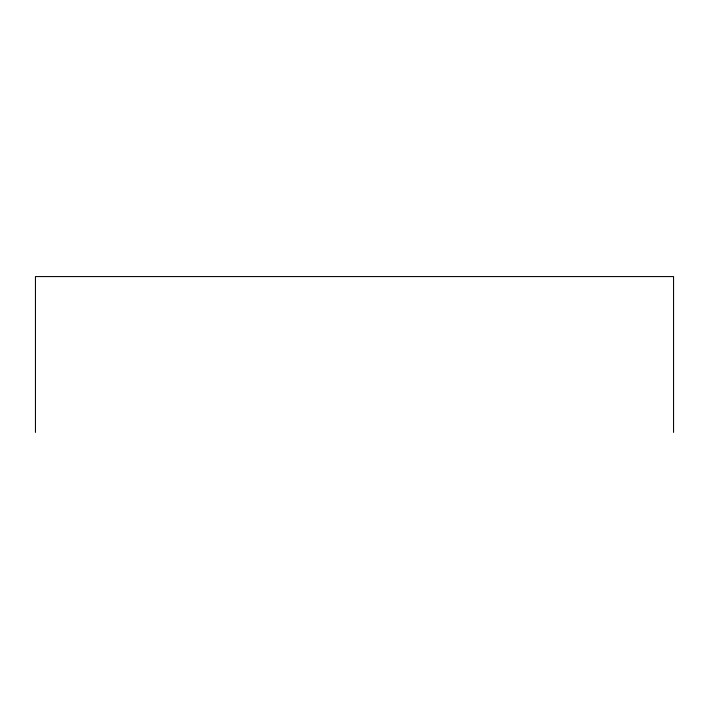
<?xml version="1.0" encoding="UTF-8"?>
<svg xmlns="http://www.w3.org/2000/svg" width="709" height="709" viewBox="0 0 709 709"><rect width="100%" height="100%" fill="white"/><g stroke="black" fill="none" stroke-linecap="round" stroke-linejoin="round"><path stroke-width="1.06" d="M673.55 432.428L673.55 276.572L35.45 276.572L35.45 432.428"/></g></svg>
